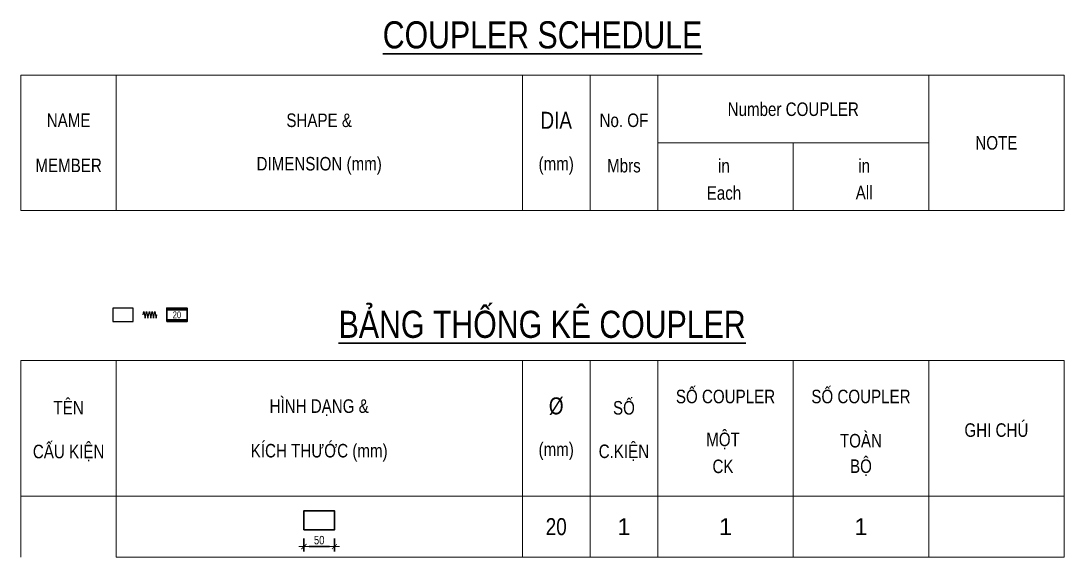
# Model space of a CAD drawing. Header units: millimetres. Extents: x -17710 to 34811, y -85050 to 7016.
# Drawn here: x -17710 to -2305, y -900 to 7016 of the extents above; entities that cross this region are included whole.
import ezdxf
from ezdxf.enums import TextEntityAlignment as Align

# ---------------------------------------------------------------- set-up
doc = ezdxf.new("R2010")
doc.units = ezdxf.units.MM
doc.header["$MEASUREMENT"] = 0
for name, color, linetype, lineweight in [('kata_dim', 8, 'Continuous', 5), ('kata_net khung', 3, 'Continuous', 20), ('kata_text', 7, 'Continuous', 30)]:
    doc.layers.add(name, color=color, linetype=linetype, lineweight=lineweight)
doc.styles.add('kata_text', font='arial.ttf', dxfattribs={"width": 0.8})
doc.dimstyles.new('kata_dim_50', dxfattribs={"dimscale": 50, "dimtxt": 2.5, "dimasz": 1.5, "dimexe": 1.5, "dimexo": 2.5, "dimtad": 1, "dimdec": 0, "dimzin": 0, "dimdsep": 46, "dimtxsty": 'kata_text', "dimblk": 'kata_block_ArchTick', "dimcen": 0.09, "dimdle": 1.2, "dimclrd": 8, "dimclre": 8, "dimclrt": 3, "dimadec": 0, "dimazin": 0, "dimtfac": 1, "dimtdec": 0, "dimtix": 1, "dimtofl": 0, "dimtmove": 0, "dimatfit": 3, "dimfxl": 3.75, "dimfxlon": 1, "dimtolj": 1, "dimtzin": 0, "dimarcsym": 0})

# ---------------------------------------------------------------- blocks, each defined once
blk = doc.blocks.new('kata_block_COUPLER')
at = {"color": 0}
blk.add_lwpolyline([(-1.5, -1), (1.5, -1), (1.5, 1), (-1.5, 1)], close=True, dxfattribs=at)
blk = doc.blocks.new('kata_block_REN')
blk.add_lwpolyline([(0, 0), (5, 25), (15, -25), (25, 25), (35, -25), (45, 25), (55, -25), (65, 25), (75, -25), (85, 25), (95, -25), (100, 0)])
blk = doc.blocks.new('*U170')
for p, q in [((1.5, 0.75), (-1.5, 0.75)), ((-1.5, -0.75), (1.5, -0.75))]:
    blk.add_line(p, q)
at = {"color": 0}
blk.add_lwpolyline([(-1.5, -1), (1.5, -1), (1.5, 1), (-1.5, 1)], close=True, dxfattribs=at)
at = {"layer": 'Defpoints', "style": 'kata_text', "width": 0.8}
blk.add_attdef('D', text='', height=1, dxfattribs=at).set_placement((0, 0), align=Align.MIDDLE_CENTER)
blk = doc.blocks.new('TieudeCoupler')
at = {"layer": 'kata_net khung'}
for p, q in [((0, 2000), (0, 0)), ((0, 2000), (15405, 2000)), ((1405, 2000), (1405, 0)), ((7405, 2000), (7405, 0)), ((8405, 2000), (8405, 0)), ((8405, 2000), (8405, 0)), ((9405, 1000), (9405, 2000)), ((11405, 2000), (11405, 0)), ((13405, 2000), (13405, 0)), ((15405, 2000), (15405, 0)), ((9405, 1000), (9405, 0)), ((0, 0), (15405, 0))]:
    blk.add_line(p, q, dxfattribs=at)
at = {"layer": 'kata_text', "style": 'kata_text', "width": 0.8}
for s, height, p in [('%%UBẢNG THỐNG KÊ COUPLER', 400, (7698, 2594)), ('SỐ COUPLER', 200, (10405, 1500)), ('SỐ COUPLER', 200, (12405, 1500)), ('TÊN', 200, (705, 1333)), ('HÌNH DẠNG &', 200, (4405, 1333)), ('%%C', 250, (7905, 1333)), ('SỐ', 200, (8905, 1333)), ('GHI CHÚ', 200, (14405, 1000)), ('MỘT', 200, (10368, 843)), ('TOÀN', 200, (12405, 843)), ('CẤU KIỆN', 200, (705, 667)), ('KÍCH THƯỚC (mm)', 200, (4405, 667)), ('(mm)', 200, (7905, 667)), ('C.KIỆN', 200, (8905, 667)), ('CK', 200, (10368, 440)), ('BỘ', 200, (12405, 448))]:
    blk.add_text(s, height=height, dxfattribs=at).set_placement(p, align=Align.MIDDLE)
blk = doc.blocks.new('kata_block_ArchTick')
at = {"color": 8}
blk.add_line((1, 0), (-1, 0), dxfattribs=at)
at = {"color": 8, "const_width": 0.15}
blk.add_lwpolyline([(-0.5, -0.5), (0.5, 0.5)], dxfattribs=at)
blk = doc.blocks.new('*D171')
at = {"layer": 'Defpoints', "color": 0, "transparency": 16777216}
for p in [(4180, -498), (4630, -498), (4630, -744)]:
    blk.add_point(p, dxfattribs=at)
at = {"layer": 'kata_dim', "color": 8, "lineweight": -2, "transparency": 16777216}
for p, q in [((4180, -623), (4180, -819)), ((4255, -744), (4555, -744)), ((4630, -623), (4630, -819))]:
    blk.add_line(p, q, dxfattribs=at)
at = {"layer": 'kata_dim', "color": 8, "lineweight": -2, "transparency": 16777216, "xscale": 75, "yscale": 75, "zscale": 75, "rotation": 180}
blk.add_blockref('kata_block_ArchTick', (4180, -744), dxfattribs=at)
at = {"layer": 'kata_dim', "color": 8, "lineweight": -2, "transparency": 16777216, "xscale": 75, "yscale": 75, "zscale": 75}
blk.add_blockref('kata_block_ArchTick', (4630, -744), dxfattribs=at)
blk = doc.blocks.new('TieudeCoupler_ENG')
at = {"layer": 'kata_net khung'}
for p, q in [((0, 2000), (0, 0)), ((0, 2000), (15405, 2000)), ((1405, 2000), (1405, 0)), ((7405, 2000), (7405, 0)), ((8405, 2000), (8405, 0)), ((8405, 2000), (8405, 0)), ((9405, 1000), (9405, 2000)), ((13405, 2000), (13405, 0)), ((15405, 2000), (15405, 0)), ((9405, 1000), (9405, 0)), ((9405, 1000), (13405, 1000)), ((11405, 1000), (11405, 0)), ((0, 0), (15405, 0))]:
    blk.add_line(p, q, dxfattribs=at)
at = {"layer": 'kata_text', "style": 'kata_text', "width": 0.8}
for s, height, p in [('%%UCOUPLER SCHEDULE', 400, (7703, 2594)), ('Number COUPLER', 200, (11405, 1500)), ('NAME', 200, (705, 1333)), ('SHAPE &', 200, (4405, 1333)), ('DIA', 250, (7905, 1333)), ('No. OF', 200, (8905, 1333)), ('NOTE', 200, (14405, 1000)), ('DIMENSION (mm)', 200, (4405, 667)), ('(mm)', 200, (7905, 667)), ('Mbrs', 200, (8905, 667)), ('in', 200, (10382, 667)), ('in', 200, (12452, 667)), ('MEMBER', 200, (705, 667)), ('Each', 200, (10382, 264)), ('All', 200, (12452, 271))]:
    blk.add_text(s, height=height, dxfattribs=at).set_placement(p, align=Align.MIDDLE)
blk = doc.blocks.new('dangCoupler')
at = {"color": 4}
blk.add_lwpolyline([(4180.3, -498.5), (4630.3, -498.5), (4630.3, -216.5), (4180.3, -216.5)], close=True, dxfattribs=at)
at = {"layer": 'kata_net khung'}
for p, q in [((0, 0), (0, -900)), ((1405.3, 0), (1405.3, -900)), ((7405.3, 0), (7405.3, -900)), ((8405.3, 0), (8405.3, -900)), ((9405.3, 0), (9405.3, -900)), ((11405.3, 0), (11405.3, -900)), ((13405.3, 0), (13405.3, -900)), ((15405.3, 0), (15405.3, -900)), ((1405.3, -900), (15405.3, -900))]:
    blk.add_line(p, q, dxfattribs=at)
at = {"layer": 'kata_text', "style": 'kata_text', "width": 0.8}
for tag, height, p in [('DK', 250, (7905.3, -450)), ('GHI_CHU', 200, (14405.3, -450))]:
    blk.add_attdef(tag, text='', height=height, dxfattribs=at).set_placement(p, align=Align.MIDDLE_CENTER)
at = {"layer": 'kata_text', "style": 'kata_text'}
for tag, p in [('SCK', (8905.3, -450)), ('SL1', (10405.3, -450)), ('SL', (12405.3, -450))]:
    blk.add_attdef(tag, text='', height=250, dxfattribs=at).set_placement(p, align=Align.MIDDLE_CENTER)
at = {"layer": 'kata_text', "color": 3, "style": 'kata_text', "width": 0.8}
blk.add_attdef('L', text='', height=125, dxfattribs=at).set_placement((4405.3, -649.1), align=Align.MIDDLE_CENTER)
at = {"layer": 'kata_dim', "color": 8}
dim = blk.add_linear_dim(base=(4630.3, -744.2), p1=(4180.3, -498.5), p2=(4630.3, -498.5), text=' ', dimstyle='kata_dim_50', dxfattribs=at)
dim.commit()
dim.dimension.update_dxf_attribs({"geometry": '*D171', "text_midpoint": (4405.3, -744.2)})

msp = doc.modelspace()

# ---------------------------------------------------------------- block references
at = {"color": 8}
msp.add_blockref('TieudeCoupler', (-17710.2, 0), dxfattribs=at)
for name, p, xscale, yscale, zscale in [('kata_block_COUPLER', (-16202.9, 2676), 100, 100, 100), ('kata_block_REN', (-15902.9, 2676), 2, 2, 2)]:
    msp.add_blockref(name, p, dxfattribs=dict(xscale=xscale, yscale=yscale, zscale=zscale))
at = {"layer": 'kata_text'}
msp.add_blockref('TieudeCoupler_ENG', (-17710.2, 4215.4), dxfattribs=at)
at = {"layer": 'kata_text', "xscale": 100, "yscale": 100, "zscale": 100}
msp.add_blockref('*U170', (-15405.8, 2676), dxfattribs=at).add_auto_attribs({'D': '20'})
at = {"layer": 'kata_text'}
msp.add_blockref('dangCoupler', (-17710.2, 0), dxfattribs=at).add_auto_attribs({'L': '50', 'DK': '20', 'SCK': '1', 'SL1': '1', 'SL': '1'})

doc.saveas('drawing.dxf')
